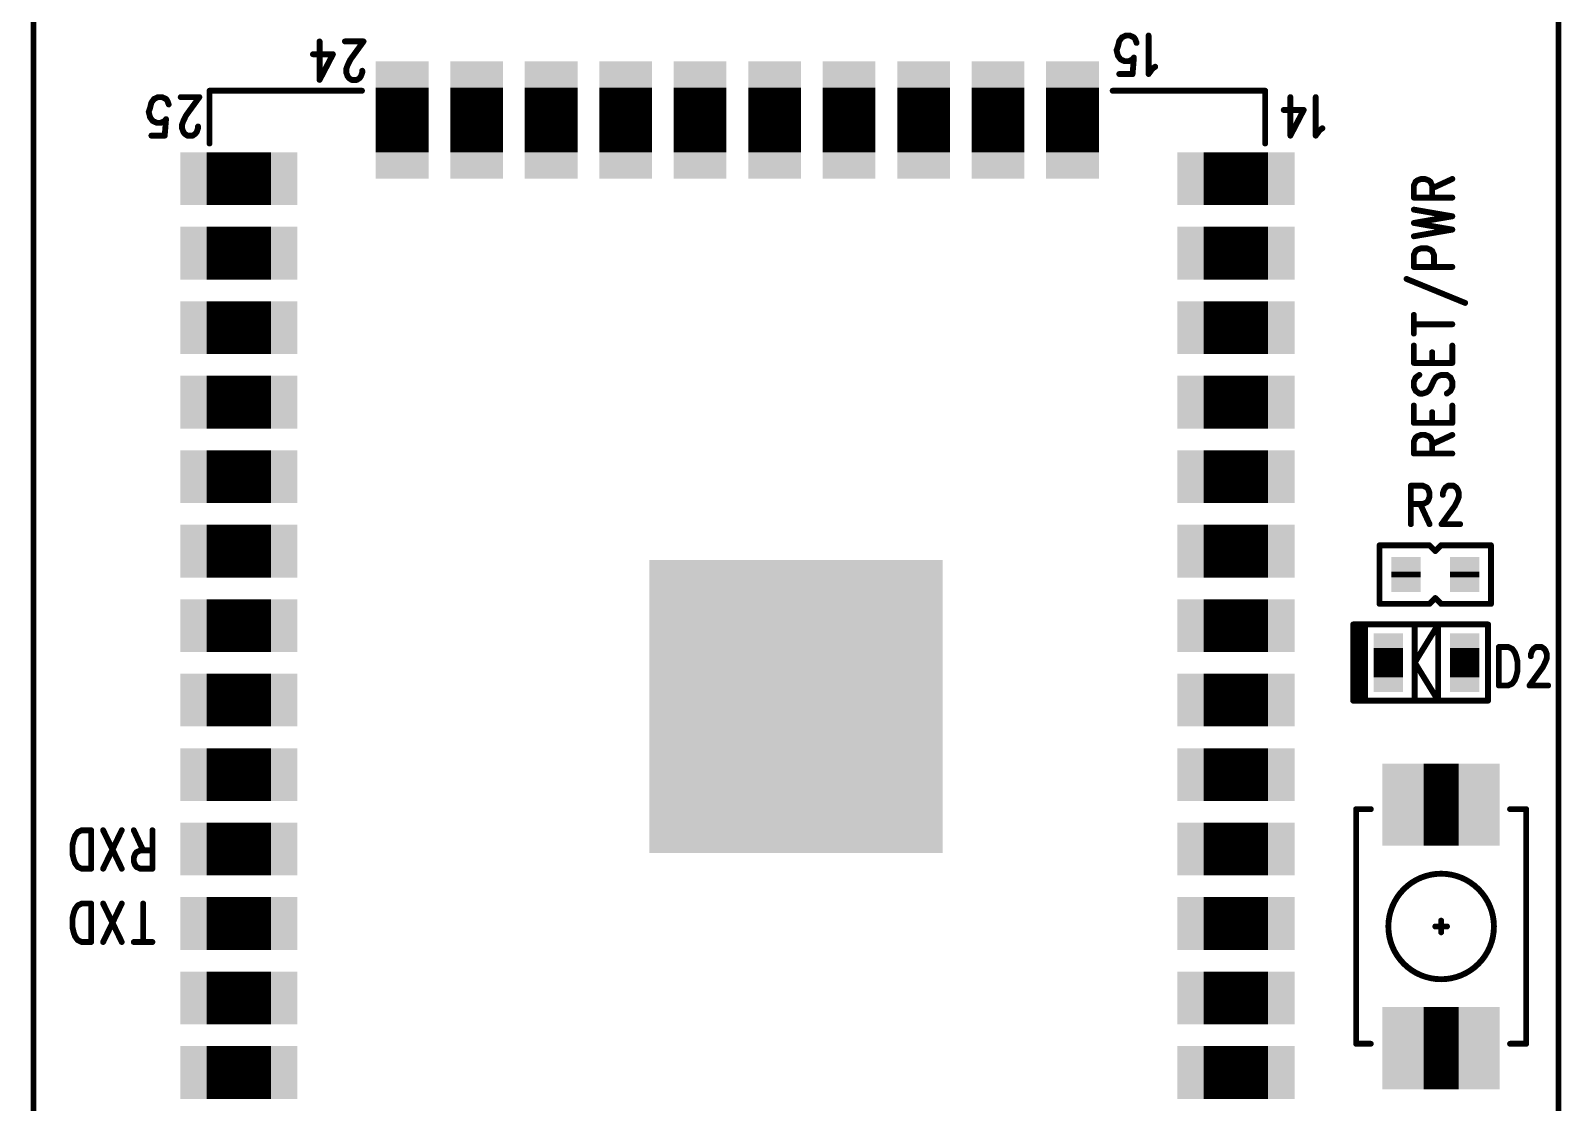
# Model space of a CAD drawing. Extents: x 99.9 to 127.4, y 95.7 to 155.
# Drawn here: x 99.95 to 126.05, y 108.5 to 126.77 of the extents above; entities that cross this region are included whole.
import ezdxf

# ---------------------------------------------------------------- set-up
doc = ezdxf.new("R2010")
doc.units = 0
doc.layers.get('0').update_dxf_attribs({"linetype": 'CONTINUOUS'})
doc.layers.add('MASK-TOP_PHO', color=3, linetype='CONTINUOUS')
doc.layers.add('SILK-TOP_PHO', color=14, linetype='CONTINUOUS')

# ---------------------------------------------------------------- blocks, each defined once
blk = doc.blocks.new('ROUND_1')
at = {"const_width": 0.050038}
blk.add_lwpolyline([(-0.025018, 0, 1), (0.025018, 0, 1)], format="xyb", close=True, dxfattribs=at)
blk = doc.blocks.new('SQUARE_201')
blk.add_solid([(2.499994, 2.499994), (2.499994, -2.499994), (-2.499994, 2.499994), (-2.499994, -2.499994)])
blk = doc.blocks.new('SQUARE_16')
blk.add_solid([(0.250062, 0.250062), (0.250062, -0.250062), (-0.250062, 0.250062), (-0.250062, -0.250062)])
blk = doc.blocks.new('SQUARE_132')
blk.add_solid([(0.700024, 0.700024), (0.700024, -0.700024), (-0.700024, 0.700024), (-0.700024, -0.700024)])
blk = doc.blocks.new('SQUARE_193')
blk.add_solid([(0.44996, 0.44996), (0.44996, -0.44996), (-0.44996, 0.44996), (-0.44996, -0.44996)])

msp = doc.modelspace()

# ---------------------------------------------------------------- linework, layer by layer
at = {"layer": 'MASK-TOP_PHO'}
for points, const_width in [([(100.000054, 152.999948), (100.000054, 102.00005)], 0.100076), ([(126.000002, 102.00005), (126.000002, 152.999948)], 0.100076), ([(106.28503, 125.800104), (106.28503, 124.70003)], 0.89992), ([(107.55503, 125.800104), (107.55503, 124.70003)], 0.89992), ([(108.82503, 125.800104), (108.82503, 124.70003)], 0.89992), ([(110.09503, 125.800104), (110.09503, 124.70003)], 0.89992), ([(111.36503, 125.800104), (111.36503, 124.70003)], 0.89992), ([(112.63503, 125.800104), (112.63503, 124.70003)], 0.89992), ([(113.90503, 125.800104), (113.90503, 124.70003)], 0.89992), ([(115.17503, 125.800104), (115.17503, 124.70003)], 0.89992), ([(116.44503, 125.800104), (116.44503, 124.70003)], 0.89992), ([(117.71503, 125.800104), (117.71503, 124.70003)], 0.89992), ([(104.050084, 124.249942), (102.95001, 124.249942)], 0.89992), ([(121.05005, 124.249942), (119.949976, 124.249942)], 0.89992), ([(104.050084, 122.979942), (102.95001, 122.979942)], 0.89992), ([(121.05005, 122.979942), (119.949976, 122.979942)], 0.89992), ([(104.050084, 121.709942), (102.95001, 121.709942)], 0.89992), ([(121.05005, 121.709942), (119.949976, 121.709942)], 0.89992), ([(104.050084, 120.439942), (102.95001, 120.439942)], 0.89992), ([(121.05005, 120.439942), (119.949976, 120.439942)], 0.89992), ([(104.050084, 119.169942), (102.95001, 119.169942)], 0.89992), ([(121.05005, 119.169942), (119.949976, 119.169942)], 0.89992), ([(104.050084, 117.899942), (102.95001, 117.899942)], 0.89992), ([(121.05005, 117.899942), (119.949976, 117.899942)], 0.89992), ([(123.400058, 117.450108), (123.400058, 117.54993)], 0.500124), ([(124.400056, 117.450108), (124.400056, 117.54993)], 0.500124), ([(104.050084, 116.629942), (102.95001, 116.629942)], 0.89992), ([(121.05005, 116.629942), (119.949976, 116.629942)], 0.89992), ([(123.100084, 115.750086), (123.100084, 116.249958)], 0.500124), ([(124.400056, 115.750086), (124.400056, 116.249958)], 0.500124), ([(104.050084, 115.359942), (102.95001, 115.359942)], 0.89992), ([(121.05005, 115.359942), (119.949976, 115.359942)], 0.89992), ([(104.050084, 114.089942), (102.95001, 114.089942)], 0.89992), ([(121.05005, 114.089942), (119.949976, 114.089942)], 0.89992), ([(123.700032, 113.575084), (124.29998, 113.575084)], 1.400048), ([(104.050084, 112.819942), (102.95001, 112.819942)], 0.89992), ([(121.05005, 112.819942), (119.949976, 112.819942)], 0.89992), ([(104.050084, 111.549942), (102.95001, 111.549942)], 0.89992), ([(121.05005, 111.549942), (119.949976, 111.549942)], 0.89992), ([(104.050084, 110.279942), (102.95001, 110.279942)], 0.89992), ([(121.05005, 110.279942), (119.949976, 110.279942)], 0.89992), ([(123.700032, 109.424978), (124.29998, 109.424978)], 1.400048), ([(104.050084, 109.009942), (102.95001, 109.009942)], 0.89992), ([(121.05005, 109.009942), (119.949976, 109.009942)], 0.89992)]:
    msp.add_lwpolyline(points, dxfattribs=dict(at, const_width=const_width))
at = {"layer": 'SILK-TOP_PHO', "const_width": 0.100076}
for points in [[(100.000054, 152.999948), (100.000054, 102.00005)], [(126.000002, 102.00005), (126.000002, 152.999948)], [(104.877362, 125.93447), (104.877362, 126.590552)], [(105.62717, 126.590552), (105.309162, 126.590552)], [(105.400094, 126.278132), (105.62717, 126.590552)], [(118.488714, 126.503176), (118.51132, 126.596902)], [(118.51132, 126.596902), (118.556786, 126.659386)], [(118.556786, 126.659386), (118.625112, 126.690628)], [(118.625112, 126.690628), (118.693184, 126.690628)], [(118.693184, 126.690628), (118.761256, 126.659386)], [(118.761256, 126.659386), (118.784116, 126.628144)], [(118.784116, 126.628144), (118.806722, 126.56566)], [(119.011446, 126.034292), (119.011446, 126.690628)], [(105.104438, 126.371858), (104.76357, 126.371858)], [(104.877362, 125.93447), (105.104438, 126.371858)], [(105.354628, 126.184406), (105.400094, 126.278132)], [(118.465854, 126.440692), (118.488714, 126.503176)], [(118.488714, 126.346966), (118.465854, 126.440692)], [(118.53418, 126.284482), (118.488714, 126.346966)], [(118.602252, 126.25324), (118.53418, 126.284482)], [(118.73865, 126.284482), (118.670578, 126.25324)], [(118.73865, 126.034292), (118.761256, 126.315724)], [(118.761256, 126.315724), (118.73865, 126.284482)], [(105.331768, 126.121922), (105.354628, 126.184406)], [(105.331768, 126.059438), (105.331768, 126.121922)], [(105.354628, 125.996954), (105.331768, 126.059438)], [(105.604564, 126.059438), (105.581704, 125.996954)], [(105.604564, 126.09068), (105.604564, 126.059438)], [(118.51132, 126.034292), (118.73865, 126.034292)], [(118.670578, 126.25324), (118.602252, 126.25324)], [(119.079518, 126.128018), (119.011446, 126.034292)], [(119.124984, 126.15926), (119.079518, 126.128018)], [(105.377234, 125.965712), (105.354628, 125.996954)], [(105.4227, 125.93447), (105.377234, 125.965712)], [(105.513632, 125.93447), (105.4227, 125.93447)], [(105.559098, 125.965712), (105.513632, 125.93447)], [(105.581704, 125.996954), (105.559098, 125.965712)], [(101.986334, 125.45314), (102.009194, 125.546866)], [(102.009194, 125.546866), (102.05466, 125.60935)], [(102.05466, 125.60935), (102.122732, 125.640592)], [(102.122732, 125.640592), (102.190804, 125.640592)], [(102.190804, 125.640592), (102.25913, 125.60935)], [(102.25913, 125.60935), (102.281736, 125.578108)], [(102.281736, 125.578108), (102.304596, 125.515624)], [(102.827328, 125.640592), (102.509066, 125.640592)], [(102.599998, 125.328172), (102.827328, 125.640592)], [(105.599992, 125.750066), (103.000048, 125.750066)], [(103.000048, 125.750066), (103.000048, 124.84989)], [(118.400068, 125.750066), (121.000012, 125.750066)], [(121.000012, 125.750066), (121.000012, 124.84989)], [(121.429526, 124.984256), (121.429526, 125.640592)], [(121.861326, 124.984256), (121.861326, 125.640592)], [(101.963728, 125.390656), (101.986334, 125.45314)], [(101.986334, 125.29693), (101.963728, 125.390656)], [(102.0318, 125.234446), (101.986334, 125.29693)], [(102.100126, 125.203204), (102.0318, 125.234446)], [(102.23627, 125.234446), (102.168198, 125.203204)], [(102.23627, 124.984256), (102.25913, 125.265688)], [(102.25913, 125.265688), (102.23627, 125.234446)], [(102.531926, 125.171962), (102.554532, 125.234446)], [(102.554532, 125.234446), (102.599998, 125.328172)], [(121.656856, 125.421898), (121.315988, 125.421898)], [(121.429526, 124.984256), (121.656856, 125.421898)], [(102.009194, 124.984256), (102.23627, 124.984256)], [(102.168198, 125.203204), (102.100126, 125.203204)], [(102.531926, 125.109478), (102.531926, 125.171962)], [(102.554532, 125.046994), (102.531926, 125.109478)], [(102.577392, 125.015498), (102.554532, 125.046994)], [(102.622604, 124.984256), (102.577392, 125.015498)], [(102.713536, 124.984256), (102.622604, 124.984256)], [(102.759002, 125.015498), (102.713536, 124.984256)], [(102.781862, 125.046994), (102.759002, 125.015498)], [(102.804468, 125.109478), (102.781862, 125.046994)], [(102.804468, 125.14072), (102.804468, 125.109478)], [(121.929652, 125.078236), (121.861326, 124.984256)], [(121.975118, 125.109478), (121.929652, 125.078236)], [(123.534424, 124.131832), (123.565666, 124.199904)], [(123.565666, 124.199904), (123.596908, 124.222764)], [(123.596908, 124.222764), (123.659392, 124.24537)], [(123.659392, 124.24537), (123.721876, 124.24537)], [(123.721876, 124.24537), (123.78436, 124.222764)], [(123.78436, 124.222764), (123.815602, 124.199904)], [(123.815602, 124.199904), (123.846844, 124.131832)], [(123.846844, 124.086366), (124.190506, 124.24537)], [(123.534424, 123.927362), (123.534424, 124.131832)], [(123.534424, 123.927362), (124.190506, 123.927362)], [(123.846844, 124.131832), (123.846844, 123.927362)], [(123.534424, 123.722638), (124.190506, 123.6091)], [(123.534424, 123.495562), (124.190506, 123.6091)], [(123.534424, 123.495562), (124.190506, 123.38177)], [(123.534424, 123.268232), (124.190506, 123.38177)], [(123.534424, 122.94997), (123.565666, 123.018296)], [(123.534424, 122.7455), (123.534424, 122.94997)], [(123.565666, 123.018296), (123.596908, 123.040902)], [(123.596908, 123.040902), (123.659392, 123.063762)], [(123.659392, 123.063762), (123.753118, 123.063762)], [(123.753118, 123.063762), (123.815602, 123.040902)], [(123.815602, 123.040902), (123.846844, 123.018296)], [(123.846844, 123.018296), (123.878086, 122.94997)], [(123.878086, 122.94997), (123.878086, 122.7455)], [(123.534424, 122.7455), (124.190506, 122.7455)], [(123.409456, 122.54103), (124.409454, 122.131836)], [(123.534424, 121.609104), (123.534424, 121.927366)], [(123.534424, 121.768108), (124.190506, 121.768108)], [(123.534424, 121.108978), (123.534424, 121.404634)], [(124.190506, 121.108978), (124.190506, 121.404634)], [(123.534424, 121.108978), (124.190506, 121.108978)], [(123.846844, 121.108978), (123.846844, 121.290842)], [(123.565666, 120.859042), (123.534424, 120.79097)], [(123.62815, 120.904508), (123.565666, 120.859042)], [(123.815602, 120.677178), (123.878086, 120.813576)], [(123.878086, 120.813576), (123.909328, 120.859042)], [(123.909328, 120.859042), (123.94057, 120.881902)], [(123.94057, 120.881902), (124.003054, 120.904508)], [(124.003054, 120.904508), (124.09678, 120.904508)], [(124.09678, 120.904508), (124.159264, 120.859042)], [(124.159264, 120.859042), (124.190506, 120.79097)], [(123.534424, 120.79097), (123.534424, 120.700038)], [(123.534424, 120.700038), (123.565666, 120.631712)], [(123.565666, 120.631712), (123.62815, 120.586246)], [(123.62815, 120.586246), (123.690634, 120.586246)], [(123.690634, 120.586246), (123.753118, 120.609106)], [(123.753118, 120.609106), (123.78436, 120.631712)], [(123.78436, 120.631712), (123.815602, 120.677178)], [(124.159264, 120.631712), (124.09678, 120.586246)], [(124.190506, 120.700038), (124.159264, 120.631712)], [(124.190506, 120.79097), (124.190506, 120.700038)], [(123.534424, 120.086374), (123.534424, 120.381776)], [(124.190506, 120.086374), (124.190506, 120.381776)], [(123.534424, 120.086374), (124.190506, 120.086374)], [(123.846844, 120.086374), (123.846844, 120.268238)], [(123.534424, 119.768112), (123.565666, 119.836438)], [(123.534424, 119.563642), (123.534424, 119.768112)], [(123.565666, 119.836438), (123.596908, 119.859044)], [(123.596908, 119.859044), (123.659392, 119.881904)], [(123.659392, 119.881904), (123.721876, 119.881904)], [(123.721876, 119.881904), (123.78436, 119.859044)], [(123.78436, 119.859044), (123.815602, 119.836438)], [(123.815602, 119.836438), (123.846844, 119.768112)], [(123.846844, 119.722646), (124.190506, 119.881904)], [(123.846844, 119.768112), (123.846844, 119.563642)], [(123.534424, 119.563642), (124.190506, 119.563642)], [(123.484132, 119.01551), (123.484132, 118.359428)], [(123.484132, 119.01551), (123.688602, 119.01551)], [(123.688602, 119.01551), (123.756928, 118.984268)], [(123.756928, 118.984268), (123.779534, 118.953026)], [(124.05233, 118.953026), (124.074936, 118.984268)], [(124.074936, 118.984268), (124.120402, 119.01551)], [(124.120402, 119.01551), (124.211334, 119.01551)], [(124.211334, 119.01551), (124.2568, 118.984268)], [(124.2568, 118.984268), (124.27966, 118.953026)], [(123.756928, 118.734332), (123.688602, 118.70309)], [(123.779534, 118.765574), (123.756928, 118.734332)], [(123.779534, 118.953026), (123.802394, 118.890542)], [(123.802394, 118.828058), (123.779534, 118.765574)], [(123.802394, 118.890542), (123.802394, 118.828058)], [(124.02947, 118.890542), (124.05233, 118.953026)], [(124.02947, 118.8593), (124.02947, 118.890542)], [(124.27966, 118.765574), (124.234194, 118.671848)], [(124.27966, 118.953026), (124.302266, 118.890542)], [(124.302266, 118.828058), (124.27966, 118.765574)], [(124.302266, 118.890542), (124.302266, 118.828058)], [(123.688602, 118.70309), (123.484132, 118.70309)], [(123.643136, 118.70309), (123.802394, 118.359428)], [(124.234194, 118.671848), (124.006864, 118.359428)], [(124.006864, 118.359428), (124.325126, 118.359428)], [(122.94997, 118.000018), (122.94997, 117.00002)], [(123.800108, 118.000018), (122.94997, 118.000018)], [(123.89993, 117.899942), (123.800108, 118.000018)], [(124.000006, 118.000018), (123.89993, 117.899942)], [(124.84989, 118.000018), (124.000006, 118.000018)], [(124.84989, 117.00002), (124.84989, 118.000018)], [(122.94997, 117.00002), (123.800108, 117.00002)], [(123.800108, 117.00002), (123.89993, 117.100096)], [(123.89993, 117.100096), (124.000006, 117.00002)], [(124.000006, 117.00002), (124.84989, 117.00002)], [(122.499882, 116.650008), (123.549918, 116.650008)], [(122.499882, 115.350036), (122.499882, 116.650008)], [(122.599958, 116.650008), (124.800106, 116.650008)], [(122.599958, 115.350036), (122.599958, 116.650008)], [(123.549918, 116.650008), (123.549918, 115.350036)], [(123.949968, 116.650008), (123.549918, 116.000022)], [(123.949968, 115.350036), (123.949968, 116.650008)], [(124.800106, 116.650008), (124.800106, 115.350036)], [(122.700034, 116.59997), (122.700034, 115.400074)], [(124.984002, 116.265706), (124.984002, 115.60937)], [(124.984002, 116.265706), (125.14326, 116.265706)], [(125.14326, 116.265706), (125.211332, 116.234464)], [(125.211332, 116.234464), (125.256798, 116.17198)], [(125.256798, 116.17198), (125.279658, 116.109496)], [(125.279658, 116.109496), (125.302264, 116.015516)], [(125.529594, 116.140738), (125.5522, 116.203222)], [(125.529594, 116.109496), (125.529594, 116.140738)], [(125.5522, 116.203222), (125.57506, 116.234464)], [(125.57506, 116.234464), (125.620526, 116.265706)], [(125.620526, 116.265706), (125.711458, 116.265706)], [(125.711458, 116.265706), (125.756924, 116.234464)], [(125.756924, 116.234464), (125.77953, 116.203222)], [(125.77953, 116.203222), (125.80239, 116.140738)], [(125.80239, 116.140738), (125.80239, 116.078)], [(123.549918, 116.000022), (123.949968, 115.350036)], [(125.302264, 115.859306), (125.279658, 115.76558)], [(125.302264, 116.015516), (125.302264, 115.859306)], [(125.734064, 115.92179), (125.506734, 115.60937)], [(125.77953, 116.015516), (125.734064, 115.92179)], [(125.80239, 116.078), (125.77953, 116.015516)], [(125.14326, 115.60937), (124.984002, 115.60937)], [(125.211332, 115.640612), (125.14326, 115.60937)], [(125.256798, 115.703096), (125.211332, 115.640612)], [(125.279658, 115.76558), (125.256798, 115.703096)], [(125.506734, 115.60937), (125.824996, 115.60937)], [(123.549918, 115.350036), (122.499882, 115.350036)], [(124.800106, 115.350036), (122.599958, 115.350036)], [(122.80011, 113.4999), (122.54992, 113.4999)], [(122.54992, 113.4999), (122.54992, 109.499908)], [(125.17501, 113.4999), (125.450092, 113.4999)], [(125.450092, 113.4999), (125.450092, 109.499908)], [(100.663756, 112.890554), (100.686362, 112.98428)], [(100.686362, 112.98428), (100.708968, 113.046764)], [(100.708968, 113.046764), (100.754434, 113.109248)], [(100.754434, 113.109248), (100.82276, 113.140744)], [(100.82276, 113.140744), (100.981764, 113.140744)], [(100.981764, 112.484408), (100.981764, 113.140744)], [(101.504496, 112.484408), (101.186488, 113.140744)], [(101.186488, 112.484408), (101.504496, 113.140744)], [(101.868224, 112.796828), (101.708966, 113.140744)], [(102.027228, 112.484408), (102.027228, 113.140744)], [(100.663756, 112.734344), (100.663756, 112.890554)], [(100.686362, 112.640618), (100.663756, 112.734344)], [(101.708966, 112.67186), (101.731826, 112.734344)], [(101.731826, 112.734344), (101.754432, 112.765586)], [(101.754432, 112.765586), (101.822758, 112.796828)], [(101.822758, 112.796828), (102.027228, 112.796828)], [(100.708968, 112.578134), (100.686362, 112.640618)], [(100.754434, 112.51565), (100.708968, 112.578134)], [(100.82276, 112.484408), (100.754434, 112.51565)], [(100.981764, 112.484408), (100.82276, 112.484408)], [(101.708966, 112.609376), (101.708966, 112.67186)], [(101.731826, 112.546892), (101.708966, 112.609376)], [(101.754432, 112.51565), (101.731826, 112.546892)], [(101.822758, 112.484408), (101.754432, 112.51565)], [(102.027228, 112.484408), (101.822758, 112.484408)], [(100.663756, 111.64062), (100.686362, 111.734346)], [(100.686362, 111.734346), (100.708968, 111.79683)], [(100.708968, 111.79683), (100.754434, 111.859314)], [(100.754434, 111.859314), (100.82276, 111.890556)], [(100.82276, 111.890556), (100.981764, 111.890556)], [(100.981764, 111.234474), (100.981764, 111.890556)], [(101.504496, 111.234474), (101.186488, 111.890556)], [(101.186488, 111.234474), (101.504496, 111.890556)], [(101.868224, 111.234474), (101.868224, 111.890556)], [(100.663756, 111.48441), (100.663756, 111.64062)], [(100.686362, 111.390684), (100.663756, 111.48441)], [(124.100082, 111.499904), (123.89993, 111.499904)], [(124.000006, 111.59998), (124.000006, 111.400082)], [(100.708968, 111.3282), (100.686362, 111.390684)], [(100.754434, 111.265716), (100.708968, 111.3282)], [(100.82276, 111.234474), (100.754434, 111.265716)], [(100.981764, 111.234474), (100.82276, 111.234474)], [(102.027228, 111.234474), (101.708966, 111.234474)], [(122.54992, 109.499908), (122.80011, 109.499908)], [(125.450092, 109.499908), (125.17501, 109.499908)]]:
    msp.add_lwpolyline(points, dxfattribs=at)
msp.add_lwpolyline([(123.100084, 111.499904, 1), (124.899928, 111.499904, 1)], format="xyb", close=True, dxfattribs=at)

# ---------------------------------------------------------------- block references
at = {"layer": 'MASK-TOP_PHO'}
for name, p in [('SQUARE_193', (106.28503, 125.800104)), ('SQUARE_193', (107.55503, 125.800104)), ('SQUARE_193', (108.82503, 125.800104)), ('SQUARE_193', (110.09503, 125.800104)), ('SQUARE_193', (111.36503, 125.800104)), ('SQUARE_193', (112.63503, 125.800104)), ('SQUARE_193', (113.90503, 125.800104)), ('SQUARE_193', (115.17503, 125.800104)), ('SQUARE_193', (116.44503, 125.800104)), ('SQUARE_193', (117.71503, 125.800104)), ('SQUARE_193', (106.28503, 124.70003)), ('SQUARE_193', (107.55503, 124.70003)), ('SQUARE_193', (108.82503, 124.70003)), ('SQUARE_193', (110.09503, 124.70003)), ('SQUARE_193', (111.36503, 124.70003)), ('SQUARE_193', (112.63503, 124.70003)), ('SQUARE_193', (113.90503, 124.70003)), ('SQUARE_193', (115.17503, 124.70003)), ('SQUARE_193', (116.44503, 124.70003)), ('SQUARE_193', (117.71503, 124.70003)), ('SQUARE_193', (102.95001, 124.249942)), ('SQUARE_193', (104.050084, 124.249942)), ('SQUARE_193', (119.949976, 124.249942)), ('SQUARE_193', (121.05005, 124.249942)), ('SQUARE_193', (102.95001, 122.979942)), ('SQUARE_193', (104.050084, 122.979942)), ('SQUARE_193', (119.949976, 122.979942)), ('SQUARE_193', (121.05005, 122.979942)), ('SQUARE_193', (102.95001, 121.709942)), ('SQUARE_193', (104.050084, 121.709942)), ('SQUARE_193', (119.949976, 121.709942)), ('SQUARE_193', (121.05005, 121.709942)), ('SQUARE_193', (102.95001, 120.439942)), ('SQUARE_193', (104.050084, 120.439942)), ('SQUARE_193', (119.949976, 120.439942)), ('SQUARE_193', (121.05005, 120.439942)), ('SQUARE_193', (102.95001, 119.169942)), ('SQUARE_193', (104.050084, 119.169942)), ('SQUARE_193', (119.949976, 119.169942)), ('SQUARE_193', (121.05005, 119.169942)), ('SQUARE_193', (102.95001, 117.899942)), ('SQUARE_193', (104.050084, 117.899942)), ('SQUARE_193', (119.949976, 117.899942)), ('SQUARE_193', (121.05005, 117.899942)), ('SQUARE_201', (113.000028, 115.24996)), ('SQUARE_16', (123.400058, 117.54993)), ('SQUARE_16', (124.400056, 117.54993)), ('SQUARE_16', (123.400058, 117.450108)), ('SQUARE_16', (124.400056, 117.450108)), ('SQUARE_193', (102.95001, 116.629942)), ('SQUARE_193', (104.050084, 116.629942)), ('SQUARE_193', (119.949976, 116.629942)), ('SQUARE_193', (121.05005, 116.629942)), ('SQUARE_16', (123.100084, 116.249958)), ('SQUARE_16', (124.400056, 116.249958)), ('SQUARE_16', (123.100084, 115.750086)), ('SQUARE_16', (124.400056, 115.750086)), ('SQUARE_193', (102.95001, 115.359942)), ('SQUARE_193', (104.050084, 115.359942)), ('SQUARE_193', (119.949976, 115.359942)), ('SQUARE_193', (121.05005, 115.359942)), ('SQUARE_193', (102.95001, 114.089942)), ('SQUARE_193', (104.050084, 114.089942)), ('SQUARE_193', (119.949976, 114.089942)), ('SQUARE_193', (121.05005, 114.089942)), ('SQUARE_132', (123.700032, 113.575084)), ('SQUARE_132', (124.29998, 113.575084)), ('SQUARE_193', (102.95001, 112.819942)), ('SQUARE_193', (104.050084, 112.819942)), ('SQUARE_193', (119.949976, 112.819942)), ('SQUARE_193', (121.05005, 112.819942)), ('SQUARE_193', (102.95001, 111.549942)), ('SQUARE_193', (104.050084, 111.549942)), ('SQUARE_193', (119.949976, 111.549942)), ('SQUARE_193', (121.05005, 111.549942)), ('SQUARE_193', (102.95001, 110.279942)), ('SQUARE_193', (104.050084, 110.279942)), ('SQUARE_193', (119.949976, 110.279942)), ('SQUARE_193', (121.05005, 110.279942)), ('SQUARE_132', (123.700032, 109.424978)), ('SQUARE_132', (124.29998, 109.424978)), ('SQUARE_193', (102.95001, 109.009942)), ('SQUARE_193', (104.050084, 109.009942)), ('SQUARE_193', (119.949976, 109.009942)), ('SQUARE_193', (121.05005, 109.009942))]:
    msp.add_blockref(name, p, dxfattribs=at)
at = {"layer": 'SILK-TOP_PHO'}
for p in [(104.877362, 126.590552), (105.309162, 126.590552), (105.62717, 126.590552), (118.51132, 126.596902), (118.556786, 126.659386), (118.625112, 126.690628), (118.693184, 126.690628), (118.761256, 126.659386), (118.784116, 126.628144), (118.806722, 126.56566), (119.011446, 126.690628), (104.76357, 126.371858), (105.104438, 126.371858), (105.400094, 126.278132), (118.465854, 126.440692), (118.488714, 126.503176), (118.488714, 126.346966), (118.53418, 126.284482), (118.73865, 126.284482), (118.761256, 126.315724), (105.331768, 126.121922), (105.331768, 126.059438), (105.354628, 126.184406), (105.604564, 126.09068), (105.604564, 126.059438), (118.51132, 126.034292), (118.602252, 126.25324), (118.670578, 126.25324), (118.73865, 126.034292), (119.011446, 126.034292), (119.079518, 126.128018), (119.124984, 126.15926), (104.877362, 125.93447), (104.877362, 125.93447), (105.354628, 125.996954), (105.377234, 125.965712), (105.4227, 125.93447), (105.513632, 125.93447), (105.559098, 125.965712), (105.581704, 125.996954), (102.009194, 125.546866), (102.05466, 125.60935), (102.122732, 125.640592), (102.190804, 125.640592), (102.25913, 125.60935), (102.281736, 125.578108), (102.304596, 125.515624), (102.509066, 125.640592), (102.827328, 125.640592), (103.000048, 125.750066), (105.599992, 125.750066), (118.400068, 125.750066), (121.000012, 125.750066), (121.429526, 125.640592), (121.861326, 125.640592), (101.963728, 125.390656), (101.986334, 125.45314), (101.986334, 125.29693), (102.0318, 125.234446), (102.23627, 125.234446), (102.25913, 125.265688), (102.554532, 125.234446), (102.599998, 125.328172), (121.315988, 125.421898), (121.656856, 125.421898), (102.009194, 124.984256), (102.100126, 125.203204), (102.100126, 125.203204), (102.168198, 125.203204), (102.23627, 124.984256), (102.531926, 125.171962), (102.531926, 125.109478), (102.554532, 125.046994), (102.577392, 125.015498), (102.577392, 125.015498), (102.622604, 124.984256), (102.713536, 124.984256), (102.759002, 125.015498), (102.759002, 125.015498), (102.781862, 125.046994), (102.804468, 125.14072), (102.804468, 125.109478), (121.429526, 124.984256), (121.429526, 124.984256), (121.861326, 124.984256), (121.929652, 125.078236), (121.975118, 125.109478), (103.000048, 124.84989), (121.000012, 124.84989), (123.565666, 124.199904), (123.596908, 124.222764), (123.659392, 124.24537), (123.721876, 124.24537), (123.78436, 124.222764), (123.815602, 124.199904), (124.190506, 124.24537), (123.534424, 124.131832), (123.534424, 123.927362), (123.534424, 123.927362), (123.846844, 124.131832), (123.846844, 124.086366), (123.846844, 123.927362), (124.190506, 123.927362), (123.534424, 123.722638), (123.534424, 123.495562), (123.534424, 123.495562), (124.190506, 123.6091), (124.190506, 123.6091), (123.534424, 123.268232), (124.190506, 123.38177), (124.190506, 123.38177), (123.534424, 122.94997), (123.565666, 123.018296), (123.596908, 123.040902), (123.659392, 123.063762), (123.753118, 123.063762), (123.815602, 123.040902), (123.846844, 123.018296), (123.878086, 122.94997), (123.534424, 122.7455), (123.534424, 122.7455), (123.878086, 122.7455), (124.190506, 122.7455), (123.409456, 122.54103), (124.409454, 122.131836), (123.534424, 121.927366), (123.534424, 121.768108), (123.534424, 121.609104), (124.190506, 121.768108), (123.534424, 121.404634), (124.190506, 121.404634), (123.534424, 121.108978), (123.534424, 121.108978), (123.846844, 121.290842), (123.846844, 121.108978), (124.190506, 121.108978), (124.190506, 121.108978), (123.565666, 120.859042), (123.62815, 120.904508), (123.878086, 120.813576), (123.909328, 120.859042), (123.94057, 120.881902), (124.003054, 120.904508), (124.09678, 120.904508), (124.159264, 120.859042), (123.534424, 120.79097), (123.534424, 120.700038), (123.565666, 120.631712), (123.62815, 120.586246), (123.690634, 120.586246), (123.753118, 120.609106), (123.78436, 120.631712), (123.815602, 120.677178), (124.09678, 120.586246), (124.159264, 120.631712), (124.190506, 120.79097), (124.190506, 120.700038), (123.534424, 120.381776), (124.190506, 120.381776), (123.534424, 120.086374), (123.534424, 120.086374), (123.846844, 120.268238), (123.846844, 120.086374), (124.190506, 120.086374), (124.190506, 120.086374), (123.534424, 119.768112), (123.565666, 119.836438), (123.596908, 119.859044), (123.659392, 119.881904), (123.721876, 119.881904), (123.78436, 119.859044), (123.815602, 119.836438), (123.846844, 119.768112), (124.190506, 119.881904), (123.534424, 119.563642), (123.534424, 119.563642), (123.846844, 119.722646), (123.846844, 119.563642), (124.190506, 119.563642), (123.484132, 119.01551), (123.484132, 119.01551), (123.688602, 119.01551), (123.756928, 118.984268), (124.074936, 118.984268), (124.120402, 119.01551), (124.211334, 119.01551), (124.2568, 118.984268), (123.756928, 118.734332), (123.779534, 118.953026), (123.779534, 118.765574), (123.802394, 118.890542), (123.802394, 118.828058), (124.02947, 118.890542), (124.02947, 118.8593), (124.05233, 118.953026), (124.27966, 118.953026), (124.27966, 118.765574), (124.302266, 118.890542), (124.302266, 118.828058), (123.484132, 118.70309), (123.643136, 118.70309), (123.688602, 118.70309), (124.234194, 118.671848), (123.484132, 118.359428), (123.802394, 118.359428), (124.006864, 118.359428), (124.325126, 118.359428), (122.94997, 118.000018), (122.94997, 118.000018), (123.800108, 118.000018), (124.000006, 118.000018), (124.84989, 118.000018), (123.89993, 117.899942), (122.94997, 117.00002), (123.800108, 117.00002), (123.89993, 117.100096), (124.000006, 117.00002), (124.84989, 117.00002), (122.499882, 116.650008), (122.499882, 116.650008), (122.599958, 116.650008), (122.599958, 116.650008), (123.549918, 116.650008), (123.949968, 116.650008), (123.949968, 116.650008), (124.800106, 116.650008), (122.700034, 116.59997), (124.984002, 116.265706), (124.984002, 116.265706), (125.14326, 116.265706), (125.211332, 116.234464), (125.256798, 116.17198), (125.279658, 116.109496), (125.529594, 116.140738), (125.529594, 116.109496), (125.5522, 116.203222), (125.57506, 116.234464), (125.620526, 116.265706), (125.711458, 116.265706), (125.756924, 116.234464), (125.77953, 116.203222), (125.80239, 116.140738), (123.549918, 116.000022), (125.302264, 116.015516), (125.302264, 115.859306), (125.734064, 115.92179), (125.77953, 116.015516), (125.80239, 116.078), (124.984002, 115.60937), (124.984002, 115.60937), (125.14326, 115.60937), (125.211332, 115.640612), (125.256798, 115.703096), (125.279658, 115.76558), (125.506734, 115.60937), (125.824996, 115.60937), (122.499882, 115.350036), (122.599958, 115.350036), (122.700034, 115.400074), (123.549918, 115.350036), (123.949968, 115.350036), (124.800106, 115.350036), (122.54992, 113.4999), (122.80011, 113.4999), (125.17501, 113.4999), (125.450092, 113.4999), (100.686362, 112.98428), (100.708968, 113.046764), (100.754434, 113.109248), (100.754434, 113.109248), (100.82276, 113.140744), (100.981764, 113.140744), (100.981764, 113.140744), (101.186488, 113.140744), (101.504496, 113.140744), (101.708966, 113.140744), (102.027228, 113.140744), (100.663756, 112.890554), (100.663756, 112.734344), (101.731826, 112.734344), (101.754432, 112.765586), (101.822758, 112.796828), (101.868224, 112.796828), (102.027228, 112.796828), (100.686362, 112.640618), (100.708968, 112.578134), (100.754434, 112.51565), (100.82276, 112.484408), (100.981764, 112.484408), (100.981764, 112.484408), (101.186488, 112.484408), (101.504496, 112.484408), (101.708966, 112.67186), (101.708966, 112.609376), (101.731826, 112.546892), (101.754432, 112.51565), (101.822758, 112.484408), (102.027228, 112.484408), (102.027228, 112.484408), (100.686362, 111.734346), (100.708968, 111.79683), (100.754434, 111.859314), (100.82276, 111.890556), (100.981764, 111.890556), (100.981764, 111.890556), (101.186488, 111.890556), (101.504496, 111.890556), (101.868224, 111.890556), (100.663756, 111.64062), (100.663756, 111.48441), (123.89993, 111.499904), (124.000006, 111.59998), (124.000006, 111.400082), (124.100082, 111.499904), (100.686362, 111.390684), (100.708968, 111.3282), (100.754434, 111.265716), (100.82276, 111.234474), (100.981764, 111.234474), (100.981764, 111.234474), (101.186488, 111.234474), (101.504496, 111.234474), (101.708966, 111.234474), (101.868224, 111.234474), (102.027228, 111.234474), (122.54992, 109.499908), (122.80011, 109.499908), (125.17501, 109.499908), (125.450092, 109.499908)]:
    msp.add_blockref('ROUND_1', p, dxfattribs=at)

doc.saveas('drawing.dxf')
